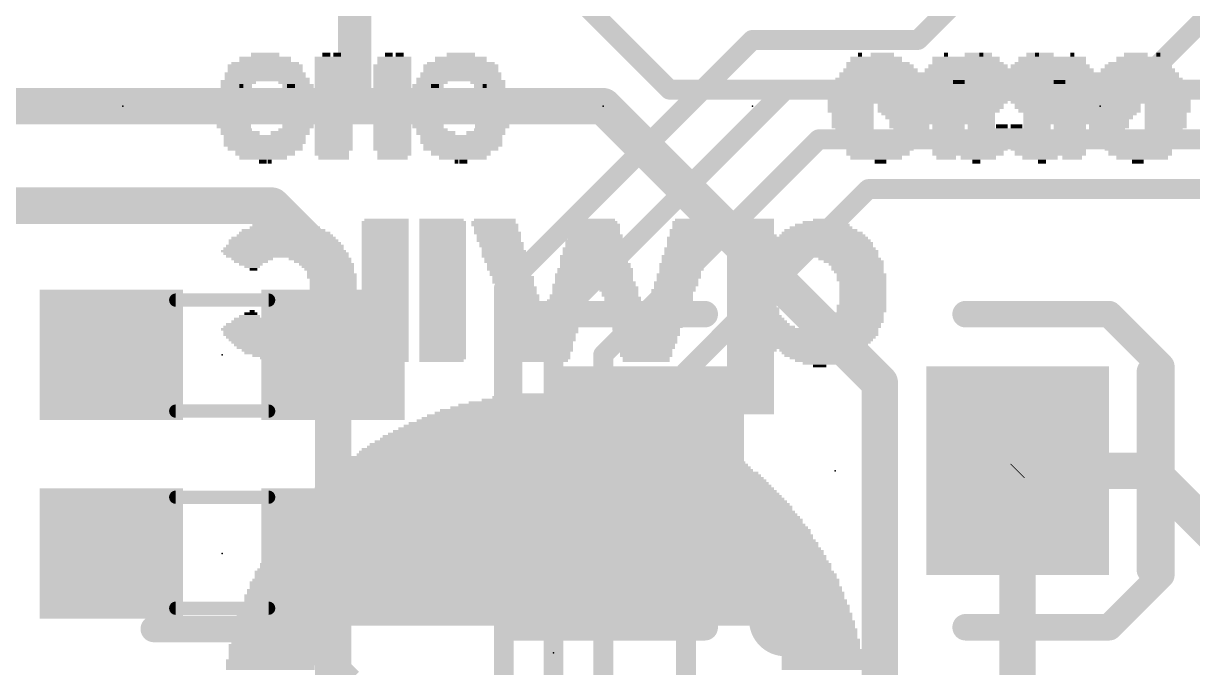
# Model space of a CAD drawing. Extents: x -34 to 73, y -65 to 31.
# Drawn here: x 10.16 to 19.12, y 20.59 to 25.53 of the extents above; entities that cross this region are included whole.
import ezdxf

# ---------------------------------------------------------------- set-up
doc = ezdxf.new("R2010")
doc.units = 0
for name, color, linetype in [('1', 12, 'CONTINUOUS'), ('16', 53, 'CONTINUOUS'), ('18', 110, 'CONTINUOUS'), ('21', 41, 'CONTINUOUS'), ('22', 40, 'CONTINUOUS'), ('23', 53, 'CONTINUOUS'), ('24', 53, 'CONTINUOUS'), ('51', 53, 'CONTINUOUS')]:
    doc.layers.add(name, color=color, linetype=linetype)

# ---------------------------------------------------------------- blocks, each defined once
blk = doc.blocks.new('RECT')
blk.add_solid([(-0.5, -0.5), (0.5, -0.5), (-0.5, 0.5), (0.5, 0.5)])
blk = doc.blocks.new('ROUNDV')
at = {"const_width": 0.5}
blk.add_lwpolyline([(0, -0.25, 1), (0, 0.25, 1), (0, -0.25)], format="xyb", dxfattribs=at)

msp = doc.modelspace()

# ---------------------------------------------------------------- linework, layer by layer
at = {"layer": '1'}
for points, const_width in [([(12.7, 26.67), (12.7, 24.892)], 0.254), ([(15.113, 25.019), (13.97, 26.162)], 0.1524), ([(6.731, 24.892), (12.7, 24.892)], 0.2794), ([(12.7, 24.892), (14.605, 24.892)], 0.2794), ([(14.605, 24.892), (16.725, 22.772)], 0.2794), ([(22.098, 25.019), (15.113, 25.019)], 0.1524), ([(9.652, 24.13), (12.065, 24.13)], 0.2794), ([(12.534, 23.661), (12.065, 24.13)], 0.2794), ([(12.534, 22.987), (12.534, 23.661)], 0.2794), ([(12.534, 21.463), (12.534, 22.987)], 0.2794), ([(16.725, 22.772), (16.725, 19.939)], 0.2794), ([(17.78, 19.05), (17.78, 22.095)], 0.2794), ([(18.796, 22.098), (17.783, 22.098)], 0.2794), ([(19.304, 21.59), (18.796, 22.098)], 0.2794), ([(17.78, 22.095), (17.783, 22.098)], 0.1524), ([(12.534, 21.463), (12.534, 19.685)], 0.2794)]:
    msp.add_lwpolyline(points, dxfattribs=dict(at, const_width=const_width))
for points, const_width in [([(12.7, 24.9618, 1), (12.7, 24.8222)], 0.1397), ([(12.7, 24.8222, 1), (12.7, 24.9618)], 0.1397), ([(14.6544, 24.9414, 1), (14.5556, 24.8426)], 0.1397), ([(14.605, 24.8222, 1), (14.605, 24.9618)], 0.1397), ([(15.113, 25.0571, 1), (15.113, 24.9809)], 0.0762), ([(15.0861, 24.9921, 1), (15.1399, 25.0459)], 0.0762), ([(12.6365, 24.892, 1), (12.7635, 24.892)], 0.127), ([(12.1144, 24.1794, 1), (12.0156, 24.0806)], 0.1397), ([(12.065, 24.0602, 1), (12.065, 24.1999)], 0.1397), ([(12.6039, 23.661, 1), (12.4642, 23.661)], 0.1397), ([(12.4846, 23.6116, 1), (12.5834, 23.7104)], 0.1397), ([(12.6039, 22.987, 1), (12.4642, 22.987)], 0.1397), ([(12.4642, 22.987, 1), (12.6039, 22.987)], 0.1397), ([(16.7949, 22.772, 1), (16.6552, 22.772)], 0.1397), ([(16.6756, 22.7226, 1), (16.7744, 22.8214)], 0.1397), ([(17.8498, 22.095, 1), (17.7102, 22.095)], 0.1397), ([(17.783, 22.1679, 1), (17.783, 22.0282)], 0.1397), ([(18.8454, 22.1474, 1), (18.7466, 22.0486)], 0.1397), ([(18.796, 22.0282, 1), (18.796, 22.1679)], 0.1397), ([(17.7531, 22.1219, 1), (17.8069, 22.0681)], 0.0762), ([(17.8099, 22.0711, 1), (17.7561, 22.1249)], 0.0762), ([(12.6039, 21.463, 1), (12.4642, 21.463)], 0.1397), ([(12.4642, 21.463, 1), (12.6039, 21.463)], 0.1397)]:
    msp.add_lwpolyline(points, format="xyb", dxfattribs=dict(at, const_width=const_width))
at = {"layer": '16', "const_width": 0.1524}
for points in [[(18.669, 25.019), (20.32, 26.67)], [(17.018, 25.4), (17.78, 26.162)], [(13.843, 23.495), (15.748, 25.4)], [(15.748, 25.4), (17.018, 25.4)], [(14.224, 23.241), (16.002, 25.019)], [(16.002, 25.019), (18.669, 25.019)], [(14.605, 22.987), (16.256, 24.638)], [(16.256, 24.638), (20.828, 24.638)], [(16.637, 24.257), (15.24, 22.86)], [(21.463, 24.257), (16.637, 24.257)], [(13.843, 16.764), (13.843, 23.495)], [(14.224, 23.241), (14.224, 16.002)], [(14.605, 16.002), (14.605, 22.987)], [(15.24, 22.86), (15.24, 18.923)]]:
    msp.add_lwpolyline(points, dxfattribs=at)
at = {"layer": '16', "const_width": 0.0762}
for points in [[(15.748, 25.4381, 1), (15.748, 25.3619)], [(15.7749, 25.3731, 1), (15.7211, 25.4269)], [(16.9911, 25.4269, 1), (17.0449, 25.3731)], [(17.018, 25.3619, 1), (17.018, 25.4381)], [(16.002, 25.0571, 1), (16.002, 24.9809)], [(16.0289, 24.9921, 1), (15.9751, 25.0459)], [(18.6421, 25.0459, 1), (18.6959, 24.9921)], [(18.669, 24.9809, 1), (18.669, 25.0571)], [(16.256, 24.6761, 1), (16.256, 24.5999)], [(16.2829, 24.6111, 1), (16.2291, 24.6649)], [(16.637, 24.2951, 1), (16.637, 24.2189)], [(16.6639, 24.2301, 1), (16.6101, 24.2839)], [(13.8811, 23.495, 1), (13.8049, 23.495)], [(13.8161, 23.5219, 1), (13.8699, 23.4681)], [(14.2621, 23.241, 1), (14.1859, 23.241)], [(14.1971, 23.2679, 1), (14.2509, 23.2141)], [(14.6431, 22.987, 1), (14.5669, 22.987)], [(14.5781, 23.0139, 1), (14.6319, 22.9601)], [(15.2781, 22.86, 1), (15.2019, 22.86)], [(15.2131, 22.8869, 1), (15.2669, 22.8331)]]:
    msp.add_lwpolyline(points, format="xyb", dxfattribs=at)
at = {"layer": '21', "const_width": 0.2032}
msp.add_lwpolyline([(18.796, 22.86), (18.796, 21.336)], dxfattribs=at)
at = {"layer": '21', "const_width": 0.1016}
for points in [[(18.8468, 22.86, 1), (18.7452, 22.86)], [(18.7452, 21.336, 1), (18.8468, 21.336)]]:
    msp.add_lwpolyline(points, format="xyb", dxfattribs=at)
at = {"layer": '23'}
for p in [(10.922, 24.892), (15.748, 24.892), (18.415, 24.892), (11.684, 22.987), (16.383, 22.098), (11.684, 21.463)]:
    msp.add_point(p, dxfattribs=at)
at = {"layer": '24'}
for p in [(14.605, 24.892), (14.224, 20.701)]:
    msp.add_point(p, dxfattribs=at)
at = {"layer": '51'}
for points, const_width in [([(12.04, 23.406), (11.328, 23.406)], 0.1016), ([(13.883, 20.898), (13.883, 23.298)], 0.2032), ([(13.883, 23.298), (15.383, 23.298)], 0.2032), ([(18.483, 23.298), (17.383, 23.298)], 0.2032), ([(18.883, 22.898), (18.483, 23.298)], 0.2032), ([(18.883, 21.298), (18.883, 22.898)], 0.2032), ([(12.04, 22.555), (11.328, 22.555)], 0.1016), ([(11.328, 21.895), (12.04, 21.895)], 0.1016), ([(18.483, 20.898), (18.883, 21.298)], 0.2032), ([(11.328, 21.044), (12.04, 21.044)], 0.1016), ([(12.26, 20.885), (11.16, 20.885)], 0.2032), ([(12.66, 20.485), (12.26, 20.885)], 0.2032), ([(15.383, 20.898), (13.883, 20.898)], 0.2032), ([(17.383, 20.898), (18.483, 20.898)], 0.2032)]:
    msp.add_lwpolyline(points, dxfattribs=dict(at, const_width=const_width))
for points, const_width in [([(11.328, 23.4314, 1), (11.328, 23.3806)], 0.0508), ([(12.04, 23.3806, 1), (12.04, 23.4314)], 0.0508), ([(13.9338, 23.298, 1), (13.8322, 23.298)], 0.1016), ([(13.883, 23.3488, 1), (13.883, 23.2472)], 0.1016), ([(15.383, 23.2472, 1), (15.383, 23.3488)], 0.1016), ([(17.383, 23.3488, 1), (17.383, 23.2472)], 0.1016), ([(18.5189, 23.3339, 1), (18.4471, 23.2621)], 0.1016), ([(18.483, 23.2472, 1), (18.483, 23.3488)], 0.1016), ([(18.9338, 22.898, 1), (18.8322, 22.898)], 0.1016), ([(18.8471, 22.8621, 1), (18.9189, 22.9339)], 0.1016), ([(11.328, 22.5804, 1), (11.328, 22.5296)], 0.0508), ([(12.04, 22.5296, 1), (12.04, 22.5804)], 0.0508), ([(11.328, 21.9204, 1), (11.328, 21.8696)], 0.0508), ([(12.04, 21.8696, 1), (12.04, 21.9204)], 0.0508), ([(18.8322, 21.298, 1), (18.9338, 21.298)], 0.1016), ([(18.9189, 21.2621, 1), (18.8471, 21.3339)], 0.1016), ([(11.328, 21.0694, 1), (11.328, 21.0186)], 0.0508), ([(12.04, 21.0186, 1), (12.04, 21.0694)], 0.0508), ([(11.16, 20.9358, 1), (11.16, 20.8342)], 0.1016), ([(12.2959, 20.9209, 1), (12.2241, 20.8491)], 0.1016), ([(12.26, 20.8342, 1), (12.26, 20.9358)], 0.1016), ([(13.883, 20.9488, 1), (13.883, 20.8472)], 0.1016), ([(15.383, 20.8472, 1), (15.383, 20.9488)], 0.1016), ([(17.383, 20.9488, 1), (17.383, 20.8472)], 0.1016), ([(18.4471, 20.9339, 1), (18.5189, 20.8621)], 0.1016), ([(18.483, 20.8472, 1), (18.483, 20.9488)], 0.1016), ([(13.8322, 20.898, 1), (13.9338, 20.898)], 0.1016)]:
    msp.add_lwpolyline(points, format="xyb", dxfattribs=dict(at, const_width=const_width))

# ---------------------------------------------------------------- block references
at = {"layer": '1', "xscale": 1.1, "rotation": 180}
for p in [(10.834, 22.987), (12.534, 22.987)]:
    msp.add_blockref('RECT', p, dxfattribs=at)
at = {"layer": '1', "xscale": 1.6, "yscale": 1.4, "rotation": 90}
for p in [(14.983, 22.098), (17.783, 22.098)]:
    msp.add_blockref('RECT', p, dxfattribs=at)
at = {"layer": '1', "xscale": 1.1}
for p in [(10.834, 21.463), (12.534, 21.463)]:
    msp.add_blockref('RECT', p, dxfattribs=at)
at = {"layer": '18', "xscale": 0.5588, "yscale": 0.5588}
msp.add_blockref('ROUNDV', (16.002, 20.955), dxfattribs=at)
msp.add_blockref('ROUNDV', (16.002, 20.955), dxfattribs=at)
at = {"layer": '21'}
for p, xscale, yscale in [((12.047, 25.287), 0.15, 0.03), ((12.482, 25.287), 0.06, 0.03), ((12.962, 25.287), 0.06, 0.03), ((13.517, 25.287), 0.21, 0.03), ((16.573, 25.287), 0.03, 0.03), ((17.233, 25.287), 0.03, 0.03), ((17.503, 25.287), 0.03, 0.03), ((17.953, 25.287), 0.21, 0.03), ((18.688, 25.287), 0.18, 0.03), ((12.032, 25.197), 0.54, 0.03), ((12.047, 25.217), 0.45, 0.03), ((12.047, 25.252), 0.33, 0.04), ((12.482, 25.252), 0.18, 0.04), ((12.482, 25.217), 0.18, 0.03), ((12.482, 25.197), 0.18, 0.03), ((12.947, 25.197), 0.21, 0.03), ((12.962, 25.252), 0.18, 0.04), ((12.962, 25.217), 0.18, 0.03), ((13.532, 25.197), 0.54, 0.03), ((13.532, 25.217), 0.48, 0.03), ((13.532, 25.252), 0.36, 0.04), ((16.573, 25.217), 0.21, 0.03), ((16.588, 25.197), 0.24, 0.03), ((16.573, 25.252), 0.15, 0.04), ((17.218, 25.197), 0.24, 0.03), ((17.218, 25.252), 0.18, 0.04), ((17.233, 25.217), 0.21, 0.03), ((17.503, 25.217), 0.21, 0.03), ((17.503, 25.197), 0.21, 0.03), ((17.518, 25.252), 0.18, 0.04), ((17.968, 25.197), 0.48, 0.03), ((17.968, 25.217), 0.42, 0.03), ((17.968, 25.252), 0.36, 0.04), ((18.703, 25.197), 0.51, 0.03), ((18.703, 25.217), 0.45, 0.03), ((18.703, 25.252), 0.33, 0.04), ((12.002, 25.132), 0.6, 0.04), ((12.002, 25.097), 0.6, 0.03), ((12.017, 25.167), 0.57, 0.03), ((12.482, 25.167), 0.18, 0.03), ((12.482, 25.132), 0.18, 0.04), ((12.482, 25.097), 0.18, 0.03), ((12.947, 25.167), 0.21, 0.03), ((12.947, 25.132), 0.21, 0.04), ((12.947, 25.097), 0.21, 0.03), ((13.472, 25.097), 0.6, 0.03), ((13.502, 25.132), 0.6, 0.04), ((13.517, 25.167), 0.57, 0.03), ((16.603, 25.167), 0.27, 0.03), ((16.618, 25.132), 0.3, 0.04), ((16.618, 25.097), 0.3, 0.03), ((17.188, 25.132), 0.3, 0.04), ((17.188, 25.097), 0.3, 0.03), ((17.203, 25.167), 0.27, 0.03), ((17.503, 25.167), 0.21, 0.03), ((17.503, 25.132), 0.21, 0.04), ((17.503, 25.097), 0.21, 0.03), ((17.953, 25.167), 0.51, 0.03), ((17.953, 25.132), 0.51, 0.04), ((17.803, 25.097), 0.21, 0.03), ((18.088, 25.097), 0.18, 0.03), ((18.703, 25.097), 0.69, 0.03), ((18.703, 25.132), 0.63, 0.04), ((18.703, 25.167), 0.57, 0.03), ((11.762, 25.012), 0.24, 0.04), ((11.807, 25.077), 0.27, 0.03), ((11.792, 25.047), 0.24, 0.03), ((12.197, 25.077), 0.15, 0.03), ((12.212, 25.047), 0.06, 0.03), ((12.482, 25.077), 0.18, 0.03), ((12.482, 25.047), 0.18, 0.03), ((12.482, 25.012), 0.18, 0.04), ((12.947, 25.077), 0.21, 0.03), ((12.947, 25.047), 0.21, 0.03), ((12.947, 25.012), 0.21, 0.04), ((13.262, 25.047), 0.24, 0.03), ((13.247, 25.012), 0.21, 0.04), ((13.292, 25.077), 0.24, 0.03), ((13.697, 25.077), 0.15, 0.03), ((13.697, 25.047), 0.03, 0.03), ((16.633, 25.077), 0.33, 0.03), ((16.648, 25.047), 0.36, 0.03), ((16.663, 25.012), 0.39, 0.04), ((17.143, 25.012), 0.39, 0.04), ((17.158, 25.047), 0.36, 0.03), ((17.173, 25.077), 0.33, 0.03), ((17.503, 25.077), 0.21, 0.03), ((17.503, 25.047), 0.21, 0.03), ((17.503, 25.012), 0.21, 0.04), ((17.773, 25.047), 0.21, 0.03), ((17.788, 25.077), 0.18, 0.03), ((17.803, 25.012), 0.21, 0.04), ((18.103, 25.077), 0.09, 0.03), ((18.448, 25.047), 0.24, 0.03), ((18.433, 25.012), 0.21, 0.04), ((18.478, 25.077), 0.24, 0.03), ((18.913, 25.077), 0.27, 0.03), ((18.958, 25.047), 0.24, 0.03), ((18.958, 25.012), 0.24, 0.04), ((11.747, 24.977), 0.21, 0.03), ((11.747, 24.947), 0.21, 0.03), ((11.732, 24.927), 0.18, 0.03), ((12.482, 24.977), 0.18, 0.03), ((12.722, 24.947), 0.66, 0.03), ((12.722, 24.927), 0.66, 0.03), ((12.947, 24.977), 0.21, 0.03), ((13.217, 24.947), 0.21, 0.03), ((13.217, 24.927), 0.21, 0.03), ((13.247, 24.977), 0.21, 0.03), ((13.652, 24.927), 0.36, 0.03), ((13.652, 24.947), 0.3, 0.03), ((16.663, 24.977), 0.39, 0.03), ((16.678, 24.947), 0.42, 0.03), ((16.903, 24.927), 0.87, 0.03), ((17.128, 24.947), 0.42, 0.03), ((17.143, 24.977), 0.39, 0.03), ((17.503, 24.977), 0.21, 0.03), ((17.503, 24.947), 0.21, 0.03), ((17.503, 24.927), 0.21, 0.03), ((17.833, 24.977), 0.27, 0.03), ((17.893, 24.947), 0.39, 0.03), ((17.953, 24.927), 0.45, 0.03), ((18.403, 24.977), 0.21, 0.03), ((18.403, 24.947), 0.21, 0.03), ((18.403, 24.927), 0.21, 0.03), ((18.973, 24.977), 0.21, 0.03), ((18.973, 24.947), 0.21, 0.03), ((19.003, 24.927), 0.21, 0.03), ((11.717, 24.892), 0.21, 0.04), ((11.732, 24.857), 0.18, 0.03), ((11.732, 24.837), 0.18, 0.03), ((12.722, 24.892), 0.66, 0.04), ((12.722, 24.857), 0.66, 0.03), ((12.722, 24.837), 0.66, 0.03), ((13.217, 24.892), 0.21, 0.04), ((13.217, 24.857), 0.21, 0.03), ((13.217, 24.837), 0.21, 0.03), ((13.652, 24.892), 0.36, 0.04), ((13.652, 24.857), 0.36, 0.03), ((13.652, 24.837), 0.36, 0.03), ((16.573, 24.892), 0.21, 0.04), ((16.573, 24.857), 0.21, 0.03), ((16.573, 24.837), 0.21, 0.03), ((16.903, 24.892), 0.39, 0.04), ((16.888, 24.857), 0.36, 0.03), ((16.903, 24.837), 0.33, 0.03), ((17.233, 24.892), 0.21, 0.04), ((17.233, 24.857), 0.21, 0.03), ((17.233, 24.837), 0.21, 0.03), ((17.503, 24.892), 0.21, 0.04), ((17.503, 24.857), 0.21, 0.03), ((17.503, 24.837), 0.21, 0.03), ((17.983, 24.892), 0.45, 0.04), ((18.013, 24.857), 0.45, 0.03), ((18.043, 24.837), 0.39, 0.03), ((18.403, 24.892), 0.21, 0.04), ((18.403, 24.857), 0.21, 0.03), ((18.403, 24.837), 0.21, 0.03), ((19.003, 24.892), 0.21, 0.04), ((19.003, 24.857), 0.21, 0.03), ((18.988, 24.837), 0.18, 0.03), ((11.747, 24.807), 0.21, 0.03), ((11.747, 24.772), 0.21, 0.04), ((11.762, 24.737), 0.24, 0.03), ((12.722, 24.807), 0.66, 0.03), ((12.482, 24.772), 0.18, 0.04), ((12.482, 24.737), 0.18, 0.03), ((12.947, 24.772), 0.21, 0.04), ((12.947, 24.737), 0.21, 0.03), ((13.247, 24.807), 0.21, 0.03), ((13.247, 24.772), 0.21, 0.04), ((13.262, 24.737), 0.24, 0.03), ((13.682, 24.807), 0.3, 0.03), ((13.727, 24.772), 0.21, 0.04), ((13.727, 24.737), 0.21, 0.03), ((16.573, 24.807), 0.21, 0.03), ((16.573, 24.772), 0.21, 0.04), ((16.573, 24.737), 0.21, 0.03), ((16.903, 24.807), 0.27, 0.03), ((16.903, 24.772), 0.21, 0.04), ((16.903, 24.737), 0.21, 0.03), ((17.233, 24.807), 0.21, 0.03), ((17.233, 24.772), 0.21, 0.04), ((17.233, 24.737), 0.21, 0.03), ((17.503, 24.807), 0.21, 0.03), ((17.503, 24.772), 0.21, 0.04), ((17.503, 24.737), 0.21, 0.03), ((17.773, 24.737), 0.09, 0.03), ((18.088, 24.807), 0.3, 0.03), ((18.148, 24.772), 0.24, 0.04), ((18.163, 24.737), 0.21, 0.03), ((18.403, 24.807), 0.21, 0.03), ((18.418, 24.772), 0.24, 0.04), ((18.433, 24.737), 0.21, 0.03), ((18.958, 24.737), 0.24, 0.03), ((18.973, 24.807), 0.21, 0.03), ((18.973, 24.772), 0.21, 0.04), ((11.792, 24.707), 0.24, 0.03), ((11.822, 24.687), 0.3, 0.03), ((12.002, 24.652), 0.6, 0.04), ((12.182, 24.687), 0.18, 0.03), ((12.212, 24.707), 0.12, 0.03), ((12.482, 24.707), 0.18, 0.03), ((12.482, 24.687), 0.18, 0.03), ((12.482, 24.652), 0.18, 0.04), ((12.947, 24.707), 0.21, 0.03), ((12.947, 24.687), 0.21, 0.03), ((12.947, 24.652), 0.21, 0.04), ((13.292, 24.707), 0.24, 0.03), ((13.322, 24.687), 0.3, 0.03), ((13.517, 24.652), 0.63, 0.04), ((13.712, 24.687), 0.24, 0.03), ((13.727, 24.707), 0.21, 0.03), ((16.573, 24.707), 0.21, 0.03), ((16.573, 24.687), 0.21, 0.03), ((16.573, 24.652), 0.21, 0.04), ((16.903, 24.707), 0.15, 0.03), ((17.233, 24.707), 0.21, 0.03), ((17.233, 24.687), 0.21, 0.03), ((17.233, 24.652), 0.21, 0.04), ((17.503, 24.707), 0.21, 0.03), ((17.503, 24.687), 0.21, 0.03), ((17.503, 24.652), 0.21, 0.04), ((17.788, 24.687), 0.24, 0.03), ((17.953, 24.652), 0.57, 0.04), ((17.773, 24.707), 0.15, 0.03), ((18.133, 24.687), 0.21, 0.03), ((18.163, 24.707), 0.21, 0.03), ((18.448, 24.707), 0.24, 0.03), ((18.493, 24.687), 0.27, 0.03), ((18.688, 24.652), 0.66, 0.04), ((18.898, 24.687), 0.3, 0.03), ((18.928, 24.707), 0.24, 0.03), ((12.017, 24.617), 0.57, 0.03), ((12.032, 24.597), 0.54, 0.03), ((12.047, 24.567), 0.51, 0.03), ((12.482, 24.617), 0.18, 0.03), ((12.482, 24.597), 0.18, 0.03), ((12.482, 24.567), 0.18, 0.03), ((12.947, 24.617), 0.21, 0.03), ((12.947, 24.597), 0.21, 0.03), ((12.947, 24.567), 0.21, 0.03), ((13.517, 24.617), 0.63, 0.03), ((13.532, 24.597), 0.6, 0.03), ((13.532, 24.567), 0.54, 0.03), ((16.573, 24.617), 0.21, 0.03), ((16.573, 24.597), 0.21, 0.03), ((16.573, 24.567), 0.21, 0.03), ((17.233, 24.617), 0.21, 0.03), ((17.233, 24.597), 0.21, 0.03), ((17.233, 24.567), 0.21, 0.03), ((17.503, 24.617), 0.21, 0.03), ((17.503, 24.597), 0.21, 0.03), ((17.503, 24.567), 0.21, 0.03), ((17.953, 24.617), 0.57, 0.03), ((17.953, 24.597), 0.51, 0.03), ((17.953, 24.567), 0.45, 0.03), ((18.703, 24.617), 0.63, 0.03), ((18.703, 24.597), 0.57, 0.03), ((18.703, 24.567), 0.51, 0.03), ((12.032, 24.532), 0.42, 0.04), ((12.032, 24.497), 0.3, 0.03), ((12.047, 24.467), 0.03, 0.03), ((12.482, 24.532), 0.18, 0.04), ((12.482, 24.497), 0.12, 0.03), ((12.962, 24.532), 0.18, 0.04), ((12.947, 24.497), 0.15, 0.03), ((13.532, 24.532), 0.42, 0.04), ((13.547, 24.497), 0.33, 0.03), ((13.532, 24.467), 0.06, 0.03), ((16.573, 24.532), 0.21, 0.04), ((16.573, 24.497), 0.15, 0.03), ((17.233, 24.532), 0.21, 0.04), ((17.233, 24.497), 0.15, 0.03), ((17.503, 24.532), 0.21, 0.04), ((17.503, 24.497), 0.15, 0.03), ((17.953, 24.532), 0.39, 0.04), ((17.953, 24.497), 0.27, 0.03), ((17.968, 24.467), 0.06, 0.03), ((18.688, 24.532), 0.42, 0.04), ((18.703, 24.497), 0.33, 0.03), ((18.703, 24.467), 0.09, 0.03)]:
    msp.add_blockref('RECT', p, dxfattribs=dict(at, xscale=xscale, yscale=yscale))
at = {"layer": '22', "rotation": 180}
for p, xscale, yscale in [((12.01, 25.287), 0.21, 0.03), ((12.565, 25.287), 0.06, 0.03), ((13.045, 25.287), 0.06, 0.03), ((13.48, 25.287), 0.15, 0.03), ((16.745, 25.287), 0.18, 0.03), ((17.48, 25.287), 0.21, 0.03), ((17.93, 25.287), 0.03, 0.03), ((18.2, 25.287), 0.03, 0.03), ((18.86, 25.287), 0.03, 0.03), ((11.995, 25.197), 0.54, 0.03), ((11.995, 25.217), 0.48, 0.03), ((11.995, 25.252), 0.36, 0.04), ((12.565, 25.252), 0.18, 0.04), ((12.565, 25.217), 0.18, 0.03), ((12.58, 25.197), 0.21, 0.03), ((13.045, 25.252), 0.18, 0.04), ((13.045, 25.217), 0.18, 0.03), ((13.045, 25.197), 0.18, 0.03), ((13.495, 25.197), 0.54, 0.03), ((13.48, 25.217), 0.45, 0.03), ((13.48, 25.252), 0.33, 0.04), ((16.73, 25.197), 0.51, 0.03), ((16.73, 25.217), 0.45, 0.03), ((16.73, 25.252), 0.33, 0.04), ((17.465, 25.197), 0.48, 0.03), ((17.465, 25.217), 0.42, 0.03), ((17.465, 25.252), 0.36, 0.04), ((17.915, 25.252), 0.18, 0.04), ((17.93, 25.217), 0.21, 0.03), ((17.93, 25.197), 0.21, 0.03), ((18.2, 25.217), 0.21, 0.03), ((18.215, 25.197), 0.24, 0.03), ((18.215, 25.252), 0.18, 0.04), ((18.845, 25.197), 0.24, 0.03), ((18.86, 25.217), 0.21, 0.03), ((18.86, 25.252), 0.15, 0.04), ((12.01, 25.167), 0.57, 0.03), ((12.025, 25.132), 0.6, 0.04), ((12.055, 25.097), 0.6, 0.03), ((12.58, 25.167), 0.21, 0.03), ((12.58, 25.132), 0.21, 0.04), ((12.58, 25.097), 0.21, 0.03), ((13.045, 25.167), 0.18, 0.03), ((13.045, 25.132), 0.18, 0.04), ((13.045, 25.097), 0.18, 0.03), ((13.51, 25.167), 0.57, 0.03), ((13.525, 25.132), 0.6, 0.04), ((13.525, 25.097), 0.6, 0.03), ((16.73, 25.097), 0.69, 0.03), ((16.73, 25.132), 0.63, 0.04), ((16.73, 25.167), 0.57, 0.03), ((17.48, 25.167), 0.51, 0.03), ((17.48, 25.132), 0.51, 0.04), ((17.345, 25.097), 0.18, 0.03), ((17.63, 25.097), 0.21, 0.03), ((17.93, 25.167), 0.21, 0.03), ((17.93, 25.132), 0.21, 0.04), ((17.93, 25.097), 0.21, 0.03), ((18.23, 25.167), 0.27, 0.03), ((18.245, 25.132), 0.3, 0.04), ((18.245, 25.097), 0.3, 0.03), ((18.815, 25.132), 0.3, 0.04), ((18.815, 25.097), 0.3, 0.03), ((18.83, 25.167), 0.27, 0.03), ((11.83, 25.077), 0.15, 0.03), ((11.83, 25.047), 0.03, 0.03), ((12.235, 25.077), 0.24, 0.03), ((12.265, 25.047), 0.24, 0.03), ((12.28, 25.012), 0.21, 0.04), ((12.58, 25.077), 0.21, 0.03), ((12.58, 25.047), 0.21, 0.03), ((12.58, 25.012), 0.21, 0.04), ((13.045, 25.077), 0.18, 0.03), ((13.045, 25.047), 0.18, 0.03), ((13.045, 25.012), 0.18, 0.04), ((13.33, 25.077), 0.15, 0.03), ((13.315, 25.047), 0.06, 0.03), ((13.72, 25.077), 0.27, 0.03), ((13.735, 25.047), 0.24, 0.03), ((13.765, 25.012), 0.24, 0.04), ((16.475, 25.047), 0.24, 0.03), ((16.475, 25.012), 0.24, 0.04), ((16.52, 25.077), 0.27, 0.03), ((16.955, 25.077), 0.24, 0.03), ((16.985, 25.047), 0.24, 0.03), ((17, 25.012), 0.21, 0.04), ((17.33, 25.077), 0.09, 0.03), ((17.63, 25.012), 0.21, 0.04), ((17.645, 25.077), 0.18, 0.03), ((17.66, 25.047), 0.21, 0.03), ((17.93, 25.077), 0.21, 0.03), ((17.93, 25.047), 0.21, 0.03), ((17.93, 25.012), 0.21, 0.04), ((18.26, 25.077), 0.33, 0.03), ((18.275, 25.047), 0.36, 0.03), ((18.29, 25.012), 0.39, 0.04), ((18.77, 25.012), 0.39, 0.04), ((18.785, 25.047), 0.36, 0.03), ((18.8, 25.077), 0.33, 0.03), ((11.875, 24.927), 0.36, 0.03), ((11.875, 24.947), 0.3, 0.03), ((12.28, 24.977), 0.21, 0.03), ((12.31, 24.947), 0.21, 0.03), ((12.31, 24.927), 0.21, 0.03), ((12.58, 24.977), 0.21, 0.03), ((12.805, 24.947), 0.66, 0.03), ((12.805, 24.927), 0.66, 0.03), ((13.045, 24.977), 0.18, 0.03), ((13.78, 24.977), 0.21, 0.03), ((13.78, 24.947), 0.21, 0.03), ((13.795, 24.927), 0.18, 0.03), ((16.43, 24.927), 0.21, 0.03), ((16.46, 24.977), 0.21, 0.03), ((16.46, 24.947), 0.21, 0.03), ((17.03, 24.977), 0.21, 0.03), ((17.03, 24.947), 0.21, 0.03), ((17.03, 24.927), 0.21, 0.03), ((17.48, 24.927), 0.45, 0.03), ((17.54, 24.947), 0.39, 0.03), ((17.6, 24.977), 0.27, 0.03), ((17.93, 24.977), 0.21, 0.03), ((17.93, 24.947), 0.21, 0.03), ((17.93, 24.927), 0.21, 0.03), ((18.29, 24.977), 0.39, 0.03), ((18.305, 24.947), 0.42, 0.03), ((18.53, 24.927), 0.87, 0.03), ((18.755, 24.947), 0.42, 0.03), ((18.77, 24.977), 0.39, 0.03), ((11.875, 24.892), 0.36, 0.04), ((11.875, 24.857), 0.36, 0.03), ((11.875, 24.837), 0.36, 0.03), ((12.31, 24.892), 0.21, 0.04), ((12.31, 24.857), 0.21, 0.03), ((12.31, 24.837), 0.21, 0.03), ((12.805, 24.892), 0.66, 0.04), ((12.805, 24.857), 0.66, 0.03), ((12.805, 24.837), 0.66, 0.03), ((13.81, 24.892), 0.21, 0.04), ((13.795, 24.857), 0.18, 0.03), ((13.795, 24.837), 0.18, 0.03), ((16.43, 24.892), 0.21, 0.04), ((16.43, 24.857), 0.21, 0.03), ((16.445, 24.837), 0.18, 0.03), ((17.03, 24.892), 0.21, 0.04), ((17.03, 24.857), 0.21, 0.03), ((17.03, 24.837), 0.21, 0.03), ((17.42, 24.857), 0.45, 0.03), ((17.39, 24.837), 0.39, 0.03), ((17.45, 24.892), 0.45, 0.04), ((17.93, 24.892), 0.21, 0.04), ((17.93, 24.857), 0.21, 0.03), ((17.93, 24.837), 0.21, 0.03), ((18.2, 24.892), 0.21, 0.04), ((18.2, 24.857), 0.21, 0.03), ((18.2, 24.837), 0.21, 0.03), ((18.53, 24.892), 0.39, 0.04), ((18.545, 24.857), 0.36, 0.03), ((18.53, 24.837), 0.33, 0.03), ((18.86, 24.892), 0.21, 0.04), ((18.86, 24.857), 0.21, 0.03), ((18.86, 24.837), 0.21, 0.03), ((11.845, 24.807), 0.3, 0.03), ((11.8, 24.772), 0.21, 0.04), ((11.8, 24.737), 0.21, 0.03), ((12.265, 24.737), 0.24, 0.03), ((12.28, 24.807), 0.21, 0.03), ((12.28, 24.772), 0.21, 0.04), ((12.805, 24.807), 0.66, 0.03), ((12.58, 24.772), 0.21, 0.04), ((12.58, 24.737), 0.21, 0.03), ((13.045, 24.772), 0.18, 0.04), ((13.045, 24.737), 0.18, 0.03), ((13.765, 24.737), 0.24, 0.03), ((13.78, 24.807), 0.21, 0.03), ((13.78, 24.772), 0.21, 0.04), ((16.46, 24.807), 0.21, 0.03), ((16.46, 24.772), 0.21, 0.04), ((16.475, 24.737), 0.24, 0.03), ((17.015, 24.772), 0.24, 0.04), ((17, 24.737), 0.21, 0.03), ((17.03, 24.807), 0.21, 0.03), ((17.285, 24.772), 0.24, 0.04), ((17.27, 24.737), 0.21, 0.03), ((17.345, 24.807), 0.3, 0.03), ((17.66, 24.737), 0.09, 0.03), ((17.93, 24.807), 0.21, 0.03), ((17.93, 24.772), 0.21, 0.04), ((17.93, 24.737), 0.21, 0.03), ((18.2, 24.807), 0.21, 0.03), ((18.2, 24.772), 0.21, 0.04), ((18.2, 24.737), 0.21, 0.03), ((18.53, 24.807), 0.27, 0.03), ((18.53, 24.772), 0.21, 0.04), ((18.53, 24.737), 0.21, 0.03), ((18.86, 24.807), 0.21, 0.03), ((18.86, 24.772), 0.21, 0.04), ((18.86, 24.737), 0.21, 0.03), ((11.8, 24.707), 0.21, 0.03), ((11.815, 24.687), 0.24, 0.03), ((12.01, 24.652), 0.63, 0.04), ((12.205, 24.687), 0.3, 0.03), ((12.235, 24.707), 0.24, 0.03), ((12.58, 24.707), 0.21, 0.03), ((12.58, 24.687), 0.21, 0.03), ((12.58, 24.652), 0.21, 0.04), ((13.045, 24.707), 0.18, 0.03), ((13.045, 24.687), 0.18, 0.03), ((13.045, 24.652), 0.18, 0.04), ((13.525, 24.652), 0.6, 0.04), ((13.315, 24.707), 0.12, 0.03), ((13.345, 24.687), 0.18, 0.03), ((13.705, 24.687), 0.3, 0.03), ((13.735, 24.707), 0.24, 0.03), ((16.505, 24.707), 0.24, 0.03), ((16.535, 24.687), 0.3, 0.03), ((16.745, 24.652), 0.66, 0.04), ((16.94, 24.687), 0.27, 0.03), ((16.985, 24.707), 0.24, 0.03), ((17.27, 24.707), 0.21, 0.03), ((17.3, 24.687), 0.21, 0.03), ((17.48, 24.652), 0.57, 0.04), ((17.645, 24.687), 0.24, 0.03), ((17.66, 24.707), 0.15, 0.03), ((17.93, 24.707), 0.21, 0.03), ((17.93, 24.687), 0.21, 0.03), ((17.93, 24.652), 0.21, 0.04), ((18.2, 24.707), 0.21, 0.03), ((18.2, 24.687), 0.21, 0.03), ((18.2, 24.652), 0.21, 0.04), ((18.53, 24.707), 0.15, 0.03), ((18.86, 24.707), 0.21, 0.03), ((18.86, 24.687), 0.21, 0.03), ((18.86, 24.652), 0.21, 0.04), ((12.01, 24.617), 0.63, 0.03), ((11.995, 24.597), 0.6, 0.03), ((11.995, 24.567), 0.54, 0.03), ((12.58, 24.617), 0.21, 0.03), ((12.58, 24.597), 0.21, 0.03), ((12.58, 24.567), 0.21, 0.03), ((13.045, 24.617), 0.18, 0.03), ((13.045, 24.597), 0.18, 0.03), ((13.045, 24.567), 0.18, 0.03), ((13.51, 24.617), 0.57, 0.03), ((13.495, 24.597), 0.54, 0.03), ((13.48, 24.567), 0.51, 0.03), ((16.73, 24.617), 0.63, 0.03), ((16.73, 24.597), 0.57, 0.03), ((16.73, 24.567), 0.51, 0.03), ((17.48, 24.617), 0.57, 0.03), ((17.48, 24.597), 0.51, 0.03), ((17.48, 24.567), 0.45, 0.03), ((17.93, 24.617), 0.21, 0.03), ((17.93, 24.597), 0.21, 0.03), ((17.93, 24.567), 0.21, 0.03), ((18.2, 24.617), 0.21, 0.03), ((18.2, 24.597), 0.21, 0.03), ((18.2, 24.567), 0.21, 0.03), ((18.86, 24.617), 0.21, 0.03), ((18.86, 24.597), 0.21, 0.03), ((18.86, 24.567), 0.21, 0.03), ((11.995, 24.532), 0.42, 0.04), ((11.98, 24.497), 0.33, 0.03), ((11.995, 24.467), 0.06, 0.03), ((12.565, 24.532), 0.18, 0.04), ((12.58, 24.497), 0.15, 0.03), ((13.045, 24.532), 0.18, 0.04), ((13.045, 24.497), 0.12, 0.03), ((13.495, 24.532), 0.42, 0.04), ((13.495, 24.497), 0.3, 0.03), ((13.48, 24.467), 0.03, 0.03), ((16.745, 24.532), 0.42, 0.04), ((16.73, 24.497), 0.33, 0.03), ((16.73, 24.467), 0.09, 0.03), ((17.48, 24.532), 0.39, 0.04), ((17.48, 24.497), 0.27, 0.03), ((17.465, 24.467), 0.06, 0.03), ((17.93, 24.532), 0.21, 0.04), ((17.93, 24.497), 0.15, 0.03), ((18.2, 24.532), 0.21, 0.04), ((18.2, 24.497), 0.15, 0.03), ((18.86, 24.532), 0.21, 0.04), ((18.86, 24.497), 0.15, 0.03), ((12.164, 24.021), 0.14, 0.02), ((12.944, 24.021), 0.34, 0.02), ((13.364, 24.021), 0.34, 0.02), ((13.774, 24.021), 0.32, 0.02), ((14.534, 24.021), 0.32, 0.02), ((15.324, 24.021), 0.34, 0.02), ((15.744, 24.021), 0.34, 0.02), ((16.274, 24.021), 0.12, 0.02), ((12.154, 23.941), 0.64, 0.02), ((12.164, 23.961), 0.54, 0.02), ((12.154, 23.981), 0.48, 0.02), ((12.154, 24.001), 0.32, 0.02), ((12.934, 24.001), 0.36, 0.02), ((12.934, 23.981), 0.36, 0.02), ((12.934, 23.961), 0.36, 0.02), ((12.934, 23.941), 0.36, 0.02), ((13.374, 24.001), 0.36, 0.02), ((13.374, 23.981), 0.36, 0.02), ((13.374, 23.961), 0.36, 0.02), ((13.374, 23.941), 0.36, 0.02), ((13.764, 24.001), 0.34, 0.02), ((13.774, 23.981), 0.36, 0.02), ((13.784, 23.961), 0.34, 0.02), ((13.784, 23.941), 0.34, 0.02), ((14.534, 23.941), 0.4, 0.02), ((14.534, 24.001), 0.36, 0.02), ((14.544, 23.981), 0.38, 0.02), ((14.544, 23.961), 0.38, 0.02), ((15.294, 23.941), 0.36, 0.02), ((15.314, 24.001), 0.36, 0.02), ((15.314, 23.981), 0.36, 0.02), ((15.314, 23.961), 0.36, 0.02), ((15.734, 24.001), 0.36, 0.02), ((15.734, 23.981), 0.36, 0.02), ((15.734, 23.961), 0.36, 0.02), ((15.734, 23.941), 0.36, 0.02), ((16.274, 23.941), 0.56, 0.02), ((16.274, 23.961), 0.48, 0.02), ((16.284, 23.981), 0.42, 0.02), ((16.274, 24.001), 0.28, 0.02), ((12.154, 23.861), 0.84, 0.02), ((12.164, 23.841), 0.86, 0.02), ((12.154, 23.881), 0.8, 0.02), ((12.164, 23.901), 0.74, 0.02), ((12.164, 23.921), 0.7, 0.02), ((12.934, 23.921), 0.36, 0.02), ((12.934, 23.901), 0.36, 0.02), ((12.934, 23.881), 0.36, 0.02), ((12.934, 23.861), 0.36, 0.02), ((12.934, 23.841), 0.36, 0.02), ((13.374, 23.921), 0.36, 0.02), ((13.374, 23.901), 0.36, 0.02), ((13.374, 23.881), 0.36, 0.02), ((13.374, 23.861), 0.36, 0.02), ((13.374, 23.841), 0.36, 0.02), ((13.794, 23.921), 0.36, 0.02), ((13.804, 23.901), 0.34, 0.02), ((13.804, 23.881), 0.34, 0.02), ((13.804, 23.861), 0.34, 0.02), ((13.824, 23.841), 0.34, 0.02), ((14.534, 23.861), 0.44, 0.02), ((14.544, 23.841), 0.46, 0.02), ((14.534, 23.921), 0.4, 0.02), ((14.544, 23.901), 0.42, 0.02), ((14.544, 23.881), 0.42, 0.02), ((15.274, 23.881), 0.36, 0.02), ((15.274, 23.861), 0.36, 0.02), ((15.264, 23.841), 0.34, 0.02), ((15.294, 23.921), 0.36, 0.02), ((15.284, 23.901), 0.34, 0.02), ((15.734, 23.921), 0.36, 0.02), ((15.744, 23.901), 0.38, 0.02), ((16.094, 23.881), 1.08, 0.02), ((16.104, 23.861), 1.1, 0.02), ((16.114, 23.841), 1.12, 0.02), ((16.284, 23.901), 0.66, 0.02), ((16.284, 23.921), 0.62, 0.02), ((12.154, 23.781), 0.96, 0.02), ((12.154, 23.801), 0.92, 0.02), ((12.174, 23.761), 0.96, 0.02), ((12.164, 23.821), 0.9, 0.02), ((12.934, 23.821), 0.36, 0.02), ((12.934, 23.801), 0.36, 0.02), ((12.934, 23.781), 0.36, 0.02), ((12.934, 23.761), 0.36, 0.02), ((13.374, 23.821), 0.36, 0.02), ((13.374, 23.801), 0.36, 0.02), ((13.374, 23.781), 0.36, 0.02), ((13.374, 23.761), 0.36, 0.02), ((13.824, 23.821), 0.34, 0.02), ((13.834, 23.801), 0.32, 0.02), ((13.844, 23.781), 0.34, 0.02), ((13.844, 23.761), 0.34, 0.02), ((14.534, 23.801), 0.48, 0.02), ((14.534, 23.781), 0.48, 0.02), ((14.544, 23.761), 0.5, 0.02), ((14.544, 23.821), 0.46, 0.02), ((15.254, 23.801), 0.36, 0.02), ((15.244, 23.781), 0.34, 0.02), ((15.244, 23.761), 0.34, 0.02), ((15.264, 23.821), 0.34, 0.02), ((16.114, 23.821), 1.12, 0.02), ((16.124, 23.801), 1.14, 0.02), ((16.134, 23.781), 1.16, 0.02), ((16.134, 23.761), 1.16, 0.02), ((12.184, 23.741), 0.94, 0.02), ((11.914, 23.721), 0.32, 0.02), ((11.904, 23.701), 0.26, 0.02), ((11.904, 23.681), 0.18, 0.02), ((11.914, 23.661), 0.12, 0.02), ((12.434, 23.721), 0.48, 0.02), ((12.454, 23.701), 0.44, 0.02), ((12.484, 23.681), 0.42, 0.02), ((12.494, 23.661), 0.4, 0.02), ((12.934, 23.741), 0.36, 0.02), ((12.934, 23.721), 0.36, 0.02), ((12.934, 23.701), 0.36, 0.02), ((12.934, 23.681), 0.36, 0.02), ((12.934, 23.661), 0.36, 0.02), ((13.374, 23.741), 0.36, 0.02), ((13.374, 23.721), 0.36, 0.02), ((13.374, 23.701), 0.36, 0.02), ((13.374, 23.681), 0.36, 0.02), ((13.374, 23.661), 0.36, 0.02), ((13.844, 23.741), 0.34, 0.02), ((13.854, 23.721), 0.32, 0.02), ((13.864, 23.701), 0.34, 0.02), ((13.874, 23.681), 0.32, 0.02), ((13.874, 23.661), 0.32, 0.02), ((14.534, 23.741), 0.52, 0.02), ((14.534, 23.721), 0.52, 0.02), ((14.534, 23.701), 0.52, 0.02), ((14.544, 23.681), 0.54, 0.02), ((14.544, 23.661), 0.54, 0.02), ((15.214, 23.681), 0.36, 0.02), ((15.204, 23.661), 0.34, 0.02), ((15.234, 23.741), 0.36, 0.02), ((15.224, 23.721), 0.34, 0.02), ((15.224, 23.701), 0.34, 0.02), ((16.134, 23.741), 1.16, 0.02), ((15.824, 23.721), 0.54, 0.02), ((15.804, 23.701), 0.5, 0.02), ((15.784, 23.681), 0.46, 0.02), ((15.774, 23.661), 0.44, 0.02), ((16.494, 23.721), 0.48, 0.02), ((16.524, 23.701), 0.46, 0.02), ((16.544, 23.681), 0.42, 0.02), ((16.554, 23.661), 0.4, 0.02), ((11.924, 23.641), 0.06, 0.02), ((12.504, 23.641), 0.38, 0.02), ((12.514, 23.621), 0.36, 0.02), ((12.524, 23.601), 0.38, 0.02), ((12.524, 23.581), 0.38, 0.02), ((12.934, 23.641), 0.36, 0.02), ((12.934, 23.621), 0.36, 0.02), ((12.934, 23.601), 0.36, 0.02), ((12.934, 23.581), 0.36, 0.02), ((13.374, 23.641), 0.36, 0.02), ((13.374, 23.621), 0.36, 0.02), ((13.374, 23.601), 0.36, 0.02), ((13.374, 23.581), 0.36, 0.02), ((13.884, 23.641), 0.34, 0.02), ((13.894, 23.621), 0.32, 0.02), ((13.894, 23.601), 0.32, 0.02), ((13.914, 23.581), 0.32, 0.02), ((14.534, 23.601), 0.6, 0.02), ((14.534, 23.581), 0.6, 0.02), ((14.544, 23.641), 0.58, 0.02), ((14.544, 23.621), 0.58, 0.02), ((15.184, 23.601), 0.34, 0.02), ((15.184, 23.581), 0.34, 0.02), ((15.204, 23.641), 0.34, 0.02), ((15.194, 23.621), 0.32, 0.02), ((15.764, 23.641), 0.42, 0.02), ((15.754, 23.621), 0.4, 0.02), ((15.754, 23.601), 0.4, 0.02), ((15.754, 23.581), 0.4, 0.02), ((16.554, 23.641), 0.4, 0.02), ((16.564, 23.621), 0.38, 0.02), ((16.584, 23.601), 0.38, 0.02), ((16.584, 23.581), 0.38, 0.02), ((12.534, 23.561), 0.36, 0.02), ((12.534, 23.541), 0.36, 0.02), ((12.534, 23.521), 0.36, 0.02), ((12.534, 23.501), 0.36, 0.02), ((12.534, 23.481), 0.36, 0.02), ((12.934, 23.561), 0.36, 0.02), ((12.934, 23.541), 0.36, 0.02), ((12.934, 23.521), 0.36, 0.02), ((12.934, 23.501), 0.36, 0.02), ((12.934, 23.481), 0.36, 0.02), ((13.374, 23.561), 0.36, 0.02), ((13.374, 23.541), 0.36, 0.02), ((13.374, 23.521), 0.36, 0.02), ((13.374, 23.501), 0.36, 0.02), ((13.374, 23.481), 0.36, 0.02), ((13.914, 23.561), 0.32, 0.02), ((13.914, 23.541), 0.32, 0.02), ((13.924, 23.521), 0.3, 0.02), ((13.934, 23.501), 0.32, 0.02), ((13.934, 23.481), 0.32, 0.02), ((14.364, 23.521), 0.3, 0.02), ((14.364, 23.501), 0.3, 0.02), ((14.364, 23.481), 0.3, 0.02), ((14.384, 23.561), 0.3, 0.02), ((14.384, 23.541), 0.3, 0.02), ((14.694, 23.561), 0.28, 0.02), ((14.714, 23.541), 0.28, 0.02), ((14.714, 23.521), 0.28, 0.02), ((14.724, 23.501), 0.3, 0.02), ((14.724, 23.481), 0.3, 0.02), ((15.144, 23.481), 0.34, 0.02), ((15.164, 23.541), 0.34, 0.02), ((15.164, 23.521), 0.34, 0.02), ((15.154, 23.501), 0.32, 0.02), ((15.174, 23.561), 0.32, 0.02), ((15.744, 23.561), 0.38, 0.02), ((15.744, 23.541), 0.38, 0.02), ((15.744, 23.521), 0.38, 0.02), ((15.734, 23.501), 0.36, 0.02), ((15.734, 23.481), 0.36, 0.02), ((16.584, 23.561), 0.38, 0.02), ((16.594, 23.541), 0.36, 0.02), ((16.594, 23.521), 0.36, 0.02), ((16.594, 23.501), 0.36, 0.02), ((16.594, 23.481), 0.36, 0.02), ((12.534, 23.461), 0.36, 0.02), ((12.534, 23.441), 0.36, 0.02), ((12.534, 23.421), 0.36, 0.02), ((12.534, 23.401), 0.36, 0.02), ((12.934, 23.461), 0.36, 0.02), ((12.934, 23.441), 0.36, 0.02), ((12.934, 23.421), 0.36, 0.02), ((12.934, 23.401), 0.36, 0.02), ((13.374, 23.461), 0.36, 0.02), ((13.374, 23.441), 0.36, 0.02), ((13.374, 23.421), 0.36, 0.02), ((13.374, 23.401), 0.36, 0.02), ((13.944, 23.461), 0.3, 0.02), ((13.954, 23.441), 0.32, 0.02), ((13.964, 23.421), 0.3, 0.02), ((13.964, 23.401), 0.3, 0.02), ((14.324, 23.401), 0.3, 0.02), ((14.344, 23.441), 0.3, 0.02), ((14.344, 23.421), 0.3, 0.02), ((14.354, 23.461), 0.28, 0.02), ((14.734, 23.461), 0.28, 0.02), ((14.734, 23.441), 0.28, 0.02), ((14.754, 23.421), 0.28, 0.02), ((14.754, 23.401), 0.28, 0.02), ((15.124, 23.401), 0.34, 0.02), ((15.134, 23.461), 0.32, 0.02), ((15.134, 23.441), 0.32, 0.02), ((15.134, 23.421), 0.32, 0.02), ((15.734, 23.461), 0.36, 0.02), ((15.734, 23.441), 0.36, 0.02), ((15.734, 23.421), 0.36, 0.02), ((15.744, 23.401), 0.38, 0.02), ((16.594, 23.461), 0.36, 0.02), ((16.594, 23.441), 0.36, 0.02), ((16.594, 23.421), 0.36, 0.02), ((16.594, 23.401), 0.36, 0.02), ((11.904, 23.301), 0.1, 0.02), ((11.914, 23.321), 0.04, 0.02), ((12.504, 23.321), 0.38, 0.02), ((12.504, 23.301), 0.38, 0.02), ((12.524, 23.361), 0.38, 0.02), ((12.524, 23.341), 0.38, 0.02), ((12.534, 23.381), 0.36, 0.02), ((12.934, 23.381), 0.36, 0.02), ((12.934, 23.361), 0.36, 0.02), ((12.934, 23.341), 0.36, 0.02), ((12.934, 23.321), 0.36, 0.02), ((12.934, 23.301), 0.36, 0.02), ((13.374, 23.381), 0.36, 0.02), ((13.374, 23.361), 0.36, 0.02), ((13.374, 23.341), 0.36, 0.02), ((13.374, 23.321), 0.36, 0.02), ((13.374, 23.301), 0.36, 0.02), ((13.964, 23.381), 0.3, 0.02), ((13.974, 23.361), 0.32, 0.02), ((13.984, 23.341), 0.3, 0.02), ((14.144, 23.321), 0.62, 0.02), ((14.154, 23.301), 0.6, 0.02), ((14.324, 23.381), 0.3, 0.02), ((14.324, 23.361), 0.3, 0.02), ((14.324, 23.341), 0.3, 0.02), ((14.754, 23.381), 0.28, 0.02), ((14.754, 23.361), 0.28, 0.02), ((14.774, 23.341), 0.28, 0.02), ((14.944, 23.321), 0.62, 0.02), ((14.944, 23.301), 0.62, 0.02), ((15.094, 23.341), 0.32, 0.02), ((15.114, 23.381), 0.32, 0.02), ((15.114, 23.361), 0.32, 0.02), ((15.744, 23.381), 0.38, 0.02), ((15.744, 23.361), 0.38, 0.02), ((15.754, 23.341), 0.4, 0.02), ((15.754, 23.321), 0.4, 0.02), ((15.754, 23.301), 0.4, 0.02), ((16.564, 23.301), 0.38, 0.02), ((16.584, 23.361), 0.38, 0.02), ((16.584, 23.341), 0.38, 0.02), ((16.584, 23.321), 0.38, 0.02), ((16.594, 23.381), 0.36, 0.02), ((12.194, 23.221), 0.96, 0.02), ((11.894, 23.241), 0.28, 0.02), ((11.884, 23.261), 0.22, 0.02), ((11.894, 23.281), 0.16, 0.02), ((12.454, 23.241), 0.44, 0.02), ((12.484, 23.261), 0.42, 0.02), ((12.494, 23.281), 0.4, 0.02), ((12.934, 23.281), 0.36, 0.02), ((12.934, 23.261), 0.36, 0.02), ((12.934, 23.241), 0.36, 0.02), ((12.934, 23.221), 0.36, 0.02), ((13.374, 23.281), 0.36, 0.02), ((13.374, 23.261), 0.36, 0.02), ((13.374, 23.241), 0.36, 0.02), ((13.374, 23.221), 0.36, 0.02), ((14.144, 23.281), 0.58, 0.02), ((14.144, 23.261), 0.58, 0.02), ((14.154, 23.241), 0.56, 0.02), ((14.154, 23.221), 0.56, 0.02), ((14.944, 23.281), 0.58, 0.02), ((14.944, 23.261), 0.58, 0.02), ((14.944, 23.241), 0.58, 0.02), ((14.944, 23.221), 0.54, 0.02), ((15.764, 23.281), 0.42, 0.02), ((15.774, 23.261), 0.44, 0.02), ((15.784, 23.241), 0.46, 0.02), ((15.794, 23.221), 0.48, 0.02), ((16.514, 23.221), 0.44, 0.02), ((16.544, 23.241), 0.42, 0.02), ((16.554, 23.281), 0.4, 0.02), ((16.554, 23.261), 0.4, 0.02), ((12.164, 23.181), 0.98, 0.02), ((12.174, 23.201), 0.96, 0.02), ((12.164, 23.161), 0.94, 0.02), ((12.154, 23.141), 0.92, 0.02), ((12.154, 23.121), 0.88, 0.02), ((12.934, 23.201), 0.36, 0.02), ((12.934, 23.181), 0.36, 0.02), ((12.934, 23.161), 0.36, 0.02), ((12.934, 23.141), 0.36, 0.02), ((12.934, 23.121), 0.36, 0.02), ((13.374, 23.201), 0.36, 0.02), ((13.374, 23.181), 0.36, 0.02), ((13.374, 23.161), 0.36, 0.02), ((13.374, 23.141), 0.36, 0.02), ((13.374, 23.121), 0.36, 0.02), ((14.144, 23.201), 0.54, 0.02), ((14.154, 23.181), 0.52, 0.02), ((14.154, 23.161), 0.52, 0.02), ((14.154, 23.141), 0.48, 0.02), ((14.154, 23.121), 0.48, 0.02), ((14.944, 23.201), 0.54, 0.02), ((14.934, 23.181), 0.52, 0.02), ((14.944, 23.161), 0.5, 0.02), ((14.944, 23.141), 0.5, 0.02), ((14.934, 23.121), 0.48, 0.02), ((15.814, 23.201), 0.52, 0.02), ((15.854, 23.181), 0.6, 0.02), ((16.134, 23.161), 1.16, 0.02), ((16.134, 23.141), 1.16, 0.02), ((16.124, 23.121), 1.14, 0.02), ((16.454, 23.181), 0.52, 0.02), ((16.504, 23.201), 0.46, 0.02), ((12.154, 23.101), 0.84, 0.02), ((12.154, 23.081), 0.8, 0.02), ((12.154, 23.061), 0.76, 0.02), ((12.154, 23.041), 0.72, 0.02), ((12.934, 23.101), 0.36, 0.02), ((12.934, 23.081), 0.36, 0.02), ((12.934, 23.061), 0.36, 0.02), ((12.934, 23.041), 0.36, 0.02), ((13.374, 23.101), 0.36, 0.02), ((13.374, 23.081), 0.36, 0.02), ((13.374, 23.061), 0.36, 0.02), ((13.374, 23.041), 0.36, 0.02), ((14.154, 23.101), 0.48, 0.02), ((14.154, 23.081), 0.44, 0.02), ((14.154, 23.061), 0.44, 0.02), ((14.154, 23.041), 0.44, 0.02), ((14.934, 23.101), 0.48, 0.02), ((14.944, 23.081), 0.46, 0.02), ((14.934, 23.061), 0.44, 0.02), ((14.944, 23.041), 0.42, 0.02), ((16.114, 23.101), 1.12, 0.02), ((16.104, 23.081), 1.1, 0.02), ((16.094, 23.061), 1.08, 0.02), ((16.084, 23.041), 1.06, 0.02), ((12.154, 23.021), 0.64, 0.02), ((12.154, 23.001), 0.6, 0.02), ((12.164, 22.981), 0.5, 0.02), ((12.154, 22.961), 0.36, 0.02), ((12.164, 22.941), 0.22, 0.02), ((12.934, 23.021), 0.36, 0.02), ((12.934, 23.001), 0.36, 0.02), ((12.934, 22.981), 0.36, 0.02), ((12.934, 22.961), 0.36, 0.02), ((12.934, 22.941), 0.36, 0.02), ((13.374, 23.021), 0.36, 0.02), ((13.374, 23.001), 0.36, 0.02), ((13.374, 22.981), 0.36, 0.02), ((13.374, 22.961), 0.36, 0.02), ((13.364, 22.941), 0.34, 0.02), ((14.164, 23.021), 0.42, 0.02), ((14.154, 23.001), 0.4, 0.02), ((14.164, 22.981), 0.38, 0.02), ((14.164, 22.961), 0.38, 0.02), ((14.154, 22.941), 0.36, 0.02), ((14.934, 23.021), 0.4, 0.02), ((14.934, 23.001), 0.4, 0.02), ((14.934, 22.981), 0.4, 0.02), ((14.934, 22.961), 0.36, 0.02), ((14.934, 22.941), 0.36, 0.02), ((15.744, 23.021), 0.38, 0.02), ((15.734, 23.001), 0.36, 0.02), ((15.734, 22.981), 0.36, 0.02), ((15.734, 22.961), 0.36, 0.02), ((15.734, 22.941), 0.36, 0.02), ((16.274, 23.021), 0.64, 0.02), ((16.274, 23.001), 0.6, 0.02), ((16.274, 22.981), 0.56, 0.02), ((16.274, 22.961), 0.48, 0.02), ((16.274, 22.941), 0.4, 0.02), ((15.734, 22.921), 0.36, 0.02), ((15.734, 22.901), 0.36, 0.02), ((15.734, 22.881), 0.36, 0.02), ((15.734, 22.861), 0.36, 0.02), ((16.274, 22.921), 0.28, 0.02), ((16.264, 22.901), 0.1, 0.02), ((15.734, 22.841), 0.36, 0.02), ((15.734, 22.821), 0.36, 0.02), ((15.734, 22.801), 0.36, 0.02), ((15.734, 22.781), 0.36, 0.02), ((15.734, 22.761), 0.36, 0.02), ((14.164, 22.681), 0.42, 0.02), ((15.734, 22.741), 0.36, 0.02), ((15.734, 22.721), 0.36, 0.02), ((15.734, 22.701), 0.36, 0.02), ((15.734, 22.681), 0.36, 0.02), ((14.164, 22.581), 1.46, 0.02), ((14.164, 22.601), 1.34, 0.02), ((14.164, 22.621), 1.18, 0.02), ((14.164, 22.641), 0.98, 0.02), ((14.164, 22.661), 0.82, 0.02), ((15.734, 22.661), 0.36, 0.02), ((15.734, 22.641), 0.36, 0.02), ((15.734, 22.621), 0.36, 0.02), ((15.734, 22.601), 0.36, 0.02), ((15.734, 22.581), 0.36, 0.02), ((14.164, 22.501), 1.9, 0.02), ((14.164, 22.521), 1.82, 0.02), ((14.164, 22.541), 1.7, 0.02), ((14.154, 22.561), 1.6, 0.02), ((15.734, 22.561), 0.36, 0.02), ((15.744, 22.541), 0.34, 0.02), ((14.164, 22.401), 2.34, 0.02), ((14.164, 22.421), 2.26, 0.02), ((14.154, 22.441), 2.16, 0.02), ((14.164, 22.461), 2.1, 0.02), ((14.164, 22.481), 1.98, 0.02), ((14.154, 22.321), 2.6, 0.02), ((14.164, 22.341), 2.54, 0.02), ((14.154, 22.361), 2.48, 0.02), ((14.154, 22.381), 2.4, 0.02), ((14.164, 22.221), 2.9, 0.02), ((14.154, 22.241), 2.84, 0.02), ((14.154, 22.261), 2.8, 0.02), ((14.154, 22.281), 2.72, 0.02), ((14.154, 22.301), 2.68, 0.02), ((14.154, 22.141), 3.12, 0.02), ((14.164, 22.161), 3.06, 0.02), ((14.154, 22.181), 3, 0.02), ((14.154, 22.201), 2.96, 0.02), ((14.164, 22.041), 3.34, 0.02), ((14.164, 22.061), 3.3, 0.02), ((14.164, 22.081), 3.26, 0.02), ((14.154, 22.101), 3.2, 0.02), ((14.154, 22.121), 3.16, 0.02), ((14.154, 21.961), 3.52, 0.02), ((14.164, 21.981), 3.46, 0.02), ((14.164, 22.001), 3.42, 0.02), ((14.164, 22.021), 3.38, 0.02), ((14.164, 21.861), 3.7, 0.02), ((14.164, 21.881), 3.66, 0.02), ((14.164, 21.901), 3.62, 0.02), ((14.164, 21.921), 3.58, 0.02), ((14.164, 21.941), 3.54, 0.02), ((14.154, 21.781), 3.84, 0.02), ((14.154, 21.801), 3.8, 0.02), ((14.164, 21.821), 3.78, 0.02), ((14.164, 21.841), 3.74, 0.02), ((14.154, 21.701), 3.96, 0.02), ((14.164, 21.681), 3.98, 0.02), ((14.164, 21.721), 3.94, 0.02), ((14.164, 21.741), 3.9, 0.02), ((14.164, 21.761), 3.86, 0.02), ((14.154, 21.621), 4.08, 0.02), ((14.164, 21.601), 4.1, 0.02), ((14.164, 21.641), 4.06, 0.02), ((14.164, 21.661), 4.02, 0.02), ((14.154, 21.521), 4.2, 0.02), ((14.154, 21.561), 4.16, 0.02), ((14.164, 21.541), 4.18, 0.02), ((14.154, 21.581), 4.12, 0.02), ((14.154, 21.421), 4.32, 0.02), ((14.154, 21.461), 4.28, 0.02), ((14.164, 21.441), 4.3, 0.02), ((14.154, 21.501), 4.24, 0.02), ((14.164, 21.481), 4.26, 0.02), ((14.154, 21.341), 4.4, 0.02), ((14.164, 21.381), 4.38, 0.02), ((14.164, 21.361), 4.38, 0.02), ((14.164, 21.401), 4.34, 0.02), ((14.154, 21.241), 4.52, 0.02), ((14.164, 21.261), 4.5, 0.02), ((14.154, 21.321), 4.44, 0.02), ((14.164, 21.301), 4.46, 0.02), ((14.164, 21.281), 4.46, 0.02), ((14.154, 21.181), 4.56, 0.02), ((14.164, 21.161), 4.58, 0.02), ((14.154, 21.221), 4.52, 0.02), ((14.164, 21.201), 4.54, 0.02), ((14.154, 21.081), 4.64, 0.02), ((14.164, 21.061), 4.66, 0.02), ((14.154, 21.141), 4.6, 0.02), ((14.154, 21.121), 4.6, 0.02), ((14.164, 21.101), 4.62, 0.02), ((14.154, 20.981), 4.72, 0.02), ((14.154, 21.021), 4.68, 0.02), ((14.164, 21.001), 4.7, 0.02), ((14.164, 21.041), 4.66, 0.02), ((12.094, 20.901), 0.64, 0.02), ((12.084, 20.881), 0.62, 0.02), ((14.154, 20.961), 4.72, 0.02), ((14.164, 20.941), 4.74, 0.02), ((14.164, 20.921), 4.74, 0.02), ((16.234, 20.901), 0.6, 0.02), ((16.254, 20.881), 0.6, 0.02), ((12.074, 20.821), 0.64, 0.02), ((12.074, 20.801), 0.64, 0.02), ((12.084, 20.861), 0.62, 0.02), ((12.084, 20.841), 0.62, 0.02), ((16.264, 20.861), 0.58, 0.02), ((16.264, 20.841), 0.58, 0.02), ((16.264, 20.821), 0.58, 0.02), ((16.274, 20.801), 0.6, 0.02), ((12.064, 20.761), 0.66, 0.02), ((12.064, 20.741), 0.66, 0.02), ((12.064, 20.721), 0.66, 0.02), ((12.064, 20.701), 0.66, 0.02), ((12.074, 20.781), 0.64, 0.02), ((16.274, 20.781), 0.6, 0.02), ((16.274, 20.761), 0.6, 0.02), ((16.274, 20.741), 0.6, 0.02), ((16.284, 20.721), 0.62, 0.02), ((16.284, 20.701), 0.62, 0.02), ((12.054, 20.641), 0.68, 0.02), ((12.054, 20.621), 0.68, 0.02), ((12.064, 20.681), 0.66, 0.02), ((12.064, 20.661), 0.66, 0.02), ((16.284, 20.681), 0.62, 0.02), ((16.284, 20.661), 0.62, 0.02), ((16.284, 20.641), 0.62, 0.02), ((16.294, 20.621), 0.64, 0.02), ((12.054, 20.601), 0.68, 0.02), ((12.054, 20.581), 0.68, 0.02), ((16.294, 20.601), 0.64, 0.02), ((16.294, 20.581), 0.64, 0.02)]:
    msp.add_blockref('RECT', p, dxfattribs=dict(at, xscale=xscale, yscale=yscale))
at = {"layer": '51', "xscale": 0.5001, "yscale": 0.95, "rotation": 180}
for p in [(11.1037, 22.9819), (12.2721, 22.9819)]:
    msp.add_blockref('RECT', p, dxfattribs=at)
at = {"layer": '51', "xscale": 0.5001, "yscale": 0.95}
for p in [(11.0959, 21.4681), (12.2643, 21.4681)]:
    msp.add_blockref('RECT', p, dxfattribs=at)

doc.saveas('drawing.dxf')
